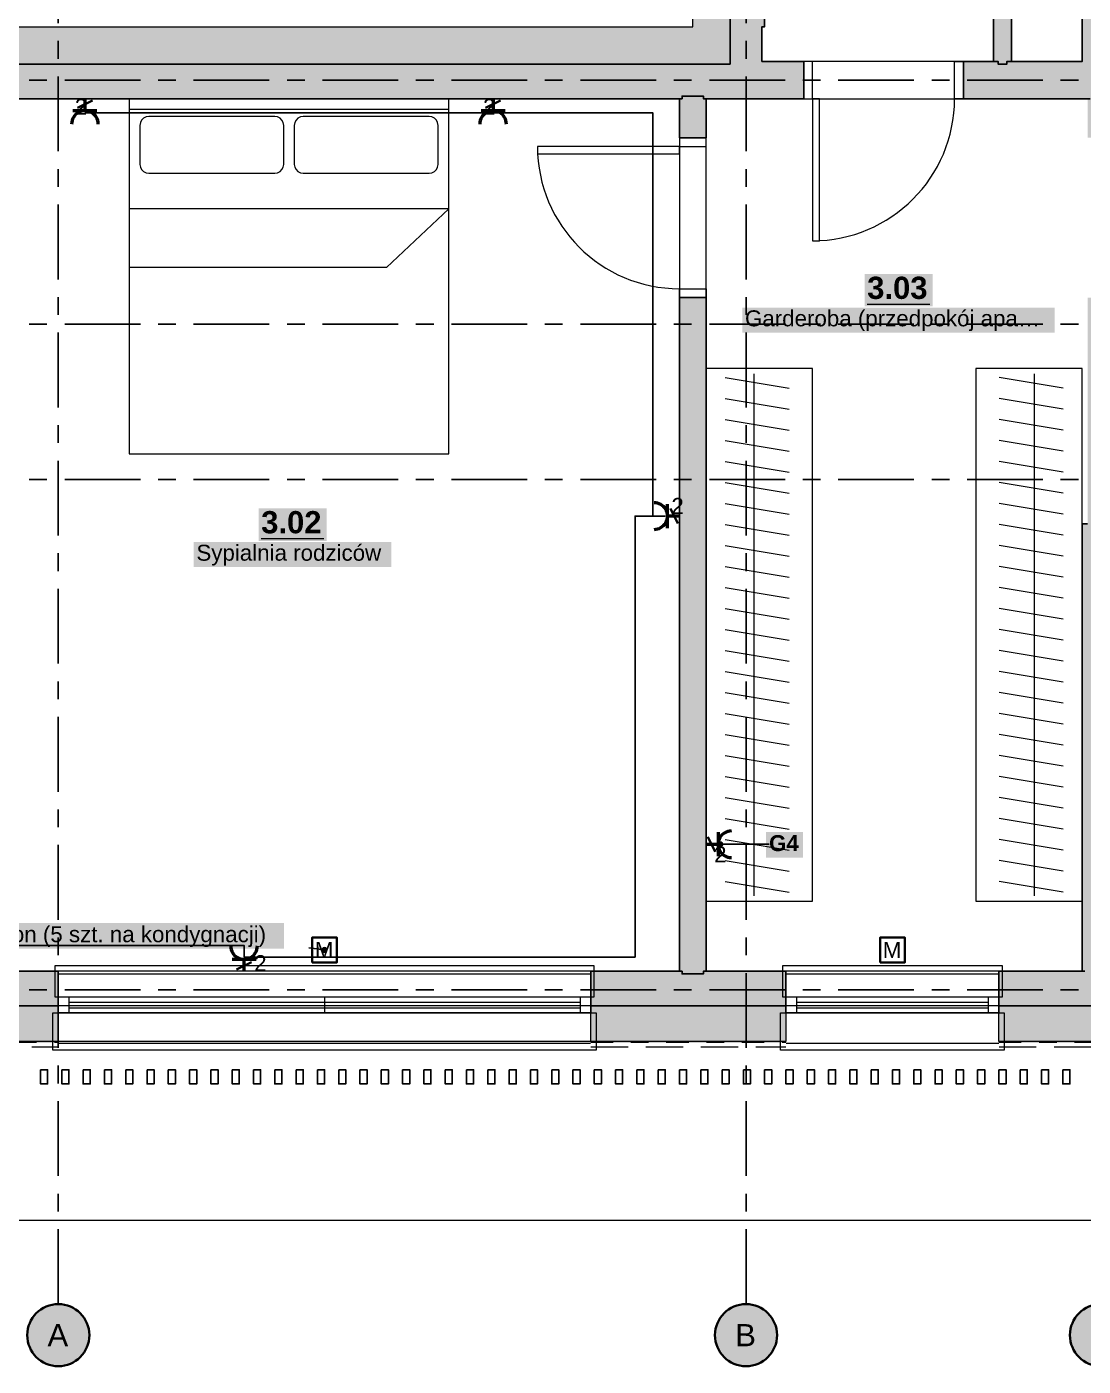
# Model space of a CAD drawing. Header units: metres. Extents: x -3.2 to 13.5, y -2.1 to 9.6.
# Drawn here: x -0.18 to 5.78, y -2.12 to 5.43 of the extents above; entities that cross this region are included whole.
import ezdxf

# ---------------------------------------------------------------- set-up
doc = ezdxf.new("R2010")
doc.units = ezdxf.units.M
for name, pattern in [('KRESKOWA', [5.25, 4.2, -1.05]), ('PUNKTOWA', [10.5, 8.4, -1.05, 0, -1.05]), ('PUNKTOWA_KROTKA', [6.3, 4.2, -1.05, 0, -1.05])]:
    doc.linetypes.add(name, pattern=pattern)
doc.layers.add('A-MASKA', color=7, linetype='Continuous', lineweight=18)
doc.layers.add('E-OPISY', color=2, linetype='Continuous', lineweight=25)
for name, color, linetype, lineweight, true_color in [('E-GNIAZDA', 1, 'Continuous', 35, 0xc00000), ('E-TRASY', 8, 'Continuous', 25, 0x606060), ('I-OSIE', 8, 'PUNKTOWA', 18, 0x7a7a7a), ('I-PODKLAD', 8, 'Continuous', 18, 0x9a9a9a), ('I-PODKLAD-SCIANY', 8, 'Continuous', 25, 0x6e6e6e), ('I-PODKLAD-WYPELN', 254, 'Continuous', 18, 0xe6e6e6), ('I-POMIESZCZENIA', 8, 'Continuous', 25, 0x4a4a4a)]:
    doc.layers.add(name, color=color, linetype=linetype, lineweight=lineweight, true_color=true_color)
doc.styles.add('PL_ARIAL', font='arial.ttf')
doc.styles.add('PL_ARIAL_B', font='arialbd.ttf')

msp = doc.modelspace()

# ---------------------------------------------------------------- hatches: boundary and pattern name
at = {"layer": 'A-MASKA', "true_color": 0xffffff}
for points in [[(4.5428, 3.8499), (4.9264, 3.8499), (4.9264, 4.0324), (4.5428, 4.0324)], [(3.8543, 3.7031), (5.6149, 3.7031), (5.6149, 3.8429), (3.8543, 3.8429)], [(1.1282, 2.5295), (1.5118, 2.5295), (1.5118, 2.712), (1.1282, 2.712)], [(0.7633, 2.3827), (1.8767, 2.3827), (1.8767, 2.5225), (0.7633, 2.5225)], [(3.9875, 0.7444), (4.197, 0.7444), (4.197, 0.8892), (3.9875, 0.8892)], [(-0.8872, 0.2313), (1.2711, 0.2313), (1.2711, 0.3761), (-0.8872, 0.3761)]]:
    msp.add_hatch(color=7, dxfattribs=at).paths.add_polyline_path(points)
at = {"layer": 'E-OPISY', "true_color": 0x000000}
for points in [[(3.7475, 0.82), (3.7469, 0.8245), (3.7452, 0.8287), (3.7424, 0.8324), (3.7388, 0.8352), (3.7345, 0.8369), (3.73, 0.8375), (3.7255, 0.8369), (3.7212, 0.8352), (3.7176, 0.8324), (3.7148, 0.8287), (3.7131, 0.8245), (3.7125, 0.82), (3.7131, 0.8155), (3.7148, 0.8112), (3.7176, 0.8076), (3.7212, 0.8048), (3.7255, 0.8031), (3.73, 0.8025), (3.7345, 0.8031), (3.7388, 0.8048), (3.7424, 0.8076), (3.7452, 0.8112), (3.7469, 0.8155)], [(1.5175, 0.225), (1.5169, 0.2295), (1.5152, 0.2337), (1.5124, 0.2374), (1.5088, 0.2402), (1.5045, 0.2419), (1.5, 0.2425), (1.4955, 0.2419), (1.4912, 0.2402), (1.4876, 0.2374), (1.4848, 0.2337), (1.4831, 0.2295), (1.4825, 0.225), (1.4831, 0.2205), (1.4848, 0.2162), (1.4876, 0.2126), (1.4912, 0.2098), (1.4955, 0.2081), (1.5, 0.2075), (1.5045, 0.2081), (1.5088, 0.2098), (1.5124, 0.2126), (1.5152, 0.2162), (1.5169, 0.2205)]]:
    msp.add_hatch(color=7, dxfattribs=at).paths.add_polyline_path(points)
at = {"layer": 'I-OSIE', "true_color": 0xffffff}
for points in [[(0.175, -1.945), (0.1735, -1.9222), (0.169, -1.8997), (0.1617, -1.878), (0.1516, -1.8575), (0.1388, -1.8385), (0.1237, -1.8213), (0.1065, -1.8062), (0.0875, -1.7934), (0.067, -1.7833), (0.0453, -1.776), (0.0228, -1.7715), (0, -1.77), (-0.0228, -1.7715), (-0.0453, -1.776), (-0.067, -1.7833), (-0.0875, -1.7934), (-0.1065, -1.8062), (-0.1237, -1.8213), (-0.1388, -1.8385), (-0.1516, -1.8575), (-0.1617, -1.878), (-0.169, -1.8997), (-0.1735, -1.9222), (-0.175, -1.945), (-0.1735, -1.9678), (-0.169, -1.9903), (-0.1617, -2.012), (-0.1516, -2.0325), (-0.1388, -2.0515), (-0.1237, -2.0687), (-0.1065, -2.0838), (-0.0875, -2.0966), (-0.067, -2.1067), (-0.0453, -2.114), (-0.0228, -2.1185), (0, -2.12), (0.0228, -2.1185), (0.0453, -2.114), (0.067, -2.1067), (0.0875, -2.0966), (0.1065, -2.0838), (0.1237, -2.0687), (0.1388, -2.0515), (0.1516, -2.0325), (0.1617, -2.012), (0.169, -1.9903), (0.1735, -1.9678)], [(4.05, -1.945), (4.0485, -1.9222), (4.044, -1.8997), (4.0367, -1.878), (4.0266, -1.8575), (4.0138, -1.8385), (3.9987, -1.8213), (3.9815, -1.8062), (3.9625, -1.7934), (3.942, -1.7833), (3.9203, -1.776), (3.8978, -1.7715), (3.875, -1.77), (3.8522, -1.7715), (3.8297, -1.776), (3.808, -1.7833), (3.7875, -1.7934), (3.7685, -1.8062), (3.7513, -1.8213), (3.7362, -1.8385), (3.7234, -1.8575), (3.7133, -1.878), (3.706, -1.8997), (3.7015, -1.9222), (3.7, -1.945), (3.7015, -1.9678), (3.706, -1.9903), (3.7133, -2.012), (3.7234, -2.0325), (3.7362, -2.0515), (3.7513, -2.0687), (3.7685, -2.0838), (3.7875, -2.0966), (3.808, -2.1067), (3.8297, -2.114), (3.8522, -2.1185), (3.875, -2.12), (3.8978, -2.1185), (3.9203, -2.114), (3.942, -2.1067), (3.9625, -2.0966), (3.9815, -2.0838), (3.9987, -2.0687), (4.0138, -2.0515), (4.0266, -2.0325), (4.0367, -2.012), (4.044, -1.9903), (4.0485, -1.9678)], [(6.05, -1.945), (6.0485, -1.9222), (6.044, -1.8997), (6.0367, -1.878), (6.0266, -1.8575), (6.0138, -1.8385), (5.9987, -1.8213), (5.9815, -1.8062), (5.9625, -1.7934), (5.942, -1.7833), (5.9203, -1.776), (5.8978, -1.7715), (5.875, -1.77), (5.8522, -1.7715), (5.8297, -1.776), (5.808, -1.7833), (5.7875, -1.7934), (5.7685, -1.8062), (5.7513, -1.8213), (5.7362, -1.8385), (5.7234, -1.8575), (5.7133, -1.878), (5.706, -1.8997), (5.7015, -1.9222), (5.7, -1.945), (5.7015, -1.9678), (5.706, -1.9903), (5.7133, -2.012), (5.7234, -2.0325), (5.7362, -2.0515), (5.7513, -2.0687), (5.7685, -2.0838), (5.7875, -2.0966), (5.808, -2.1067), (5.8297, -2.114), (5.8522, -2.1185), (5.875, -2.12), (5.8978, -2.1185), (5.9203, -2.114), (5.942, -2.1067), (5.9625, -2.0966), (5.9815, -2.0838), (5.9987, -2.0687), (6.0138, -2.0515), (6.0266, -2.0325), (6.0367, -2.012), (6.044, -1.9903), (6.0485, -1.9678)]]:
    msp.add_hatch(color=7, dxfattribs=at).paths.add_polyline_path(points)
at = {"layer": 'I-PODKLAD-WYPELN', "true_color": 0xe4e4e4}
h = msp.add_hatch(color=7, dxfattribs=at)
h.paths.add_polyline_path([(-0.86, 4.985), (-0.86, 4.985), (-0.86, 3.7), (-0.86, 3.7), (-0.86, 3.7), (-0.885, 3.7), (-0.885, 3.7), (-0.885, 3.7), (-0.885, 3.7), (-1.1, 3.7), (-1.1, 3.7), (-1.1, 3.7), (-1.1, 3.7), (-1.1, 3.7), (-1.1, 3.7), (-1.1, 3.7), (-1.1, 3.7), (-1.296, 3.7), (-1.296, 3.7), (-1.296, 3.7), (-1.296, 3.7), (-1.3, 3.7), (-1.3, 5.425), (-1.3, 5.425), (-1.3, 5.425), (-1.3, 5.425), (3.575, 5.425), (3.575, 9.05), (4.3, 9.05), (4.3, 8.84), (4.3, 8.645), (3.98, 8.645), (3.98, 5.425), (3.965, 5.425), (3.965, 5.425), (3.965, 5.425), (3.965, 5.425), (3.965, 5.425), (3.965, 5.425), (3.965, 5.425), (3.965, 5.425), (3.965, 5.425), (3.965, 5.425), (3.965, 5.425), (3.965, 5.23), (3.965, 5.23), (3.965, 5.23), (3.965, 5.23), (3.965, 5.23), (4.2, 5.23), (4.2, 5.23), (4.2, 5.23), (4.2, 5.23), (4.2, 5.23), (4.2, 5.035), (4.2, 5.035), (4.2, 5.035), (4.2, 5.02), (4.2, 5.02), (4.2, 5.02), (3.875, 5.02), (3.875, 5.02), (3.875, 5.02), (3.875, 5.02), (3.875, 5.02), (3.65, 5.02), (3.65, 5.02), (3.65, 5.02), (3.65, 4.8), (3.65, 4.8), (3.65, 4.8), (3.635, 4.8), (3.635, 4.8), (3.635, 4.8), (3.635, 4.8), (3.5, 4.8), (3.5, 4.8), (3.5, 4.8), (3.5, 4.8), (3.5, 4.8), (3.5, 5.02), (3.5, 5.02), (3.5, 5.02), (3.5, 5.02), (3.5, 5.02), (-0.895, 5.02), (-0.895, 5.02), (-0.895, 5.02), (-0.8975, 5.0225), (-0.885, 5.01), (-0.885, 5.01), (-0.885, 5.01), (-0.86, 4.985)])
h.paths.add_polyline_path([(3.875, 5.215), (3.875, 5.215), (3.875, 5.215), (3.875, 5.215), (3.875, 5.215), (3.875, 5.215), (3.875, 5.215), (3.875, 5.215)], flags=0)
h.paths.add_polyline_path([(3.875, 5.035), (3.875, 5.035), (3.875, 5.035)], flags=0)
h.paths.add_polyline_path([(-1.1, 5.225), (-1.1, 5.225), (-1.1, 5.225), (-1.1, 5.215), (-1.1, 5.215), (-1.1, 5.215), (-1.1, 5.215), (-1.1, 5.215), (-1.09, 5.215), (-1.09, 5.215), (-1.09, 5.215)], flags=0)
h.paths.add_polyline_path([(-0.9, 5.215), (-0.9, 5.215), (-0.9, 5.215), (-0.9, 5.215), (-0.9, 5.215), (-0.9, 5.215), (-0.9, 5.215), (-0.9, 5.215)], flags=0)
h.paths.add_polyline_path([(-1.296, 5.421), (-1.296, 5.421), (-1.296, 5.421), (-1.296, 5.421), (-1.29, 5.415)], flags=0)
h.paths.add_polyline_path([(-1.2129, 5.3379), (-1.116, 5.241), (-1.1004, 5.2254), (-1.29, 5.415)], flags=0)
h.paths.add_polyline_path([(3.785, 5.425), (3.785, 5.425), (3.785, 5.425), (3.785, 5.425)], flags=0)
h.paths.add_polyline_path([(3.785, 5.215), (3.785, 5.215), (3.785, 5.215), (3.785, 5.215)], flags=0)
h = msp.add_hatch(color=7, dxfattribs=at)
h.paths.add_polyline_path([(5.1, 5.02), (5.1, 5.035), (5.1, 5.035), (5.1, 5.035), (5.1, 5.035), (5.1, 5.23), (5.1, 5.23), (5.1, 5.23), (5.1, 5.23), (5.1, 5.23), (5.27, 5.23), (5.27, 6.45), (5.77, 6.45), (5.77, 8.645), (5.77, 8.645), (5.77, 8.645), (5.77, 8.645), (5.77, 8.645), (5.2, 8.645), (5.2, 8.84), (5.2, 9.05), (6.4, 9.05), (6.4, 8.84), (6.4, 8.645), (5.98, 8.645), (5.98, 8.645), (5.98, 8.645), (5.98, 5.23), (5.98, 5.23), (5.98, 5.23), (7.085, 5.23), (7.085, 5.23), (7.085, 5.23), (7.085, 5.23), (7.085, 5.23), (7.1, 5.215), (7.1, 5.215), (7.1, 5.215), (7.1, 5.215), (7.1, 5.215), (7.1, 5.215), (7.1, 5.215), (7.1, 5.215), (7.1, 5.215), (7.1, 5.215), (7.1, 5.215), (7.1, 5.215), (7.115, 5.215), (7.115, 7.47), (7.265, 7.47), (7.265, 5.215), (7.265, 5.215), (7.265, 5.215), (7.265, 5.215), (7.265, 5.215), (7.265, 5.215), (7.265, 5.035), (7.265, 5.035), (7.265, 5.035), (7.265, 5.035), (7.265, 5.035), (7.265, 5.035), (7.265, 5.035), (7.265, 5.035), (7.265, 5.035), (7.265, 5.035), (7.265, 5.035), (7.265, 5.035), (7.265, 5.035), (7.265, 5.035), (7.265, 5.035), (7.265, 5.035), (7.265, 5.035), (7.28, 5.035), (7.28, 5.035), (7.28, 5.035), (7.295, 5.02), (7.295, 5.02), (7.295, 5.02), (5.95, 5.02), (5.95, 5.02), (5.95, 5.02), (5.95, 4.8), (5.95, 4.8), (5.95, 4.8), (5.935, 4.8), (5.935, 4.8), (5.935, 4.8), (5.935, 4.8), (5.8, 4.8), (5.8, 4.8), (5.8, 4.8), (5.8, 4.8), (5.8, 4.8), (5.8, 5.02), (5.8, 5.02), (5.8, 5.02), (5.8, 5.02), (5.8, 5.02), (5.1, 5.02), (5.1, 5.02)])
h.paths.add_polyline_path([(5.77, 5.23), (5.77, 5.23), (5.77, 6.35), (5.37, 6.35), (5.37, 5.23), (5.77, 5.23), (5.77, 5.23), (5.77, 5.23)], flags=0)
msp.add_hatch(color=7, dxfattribs=at).paths.add_polyline_path([(3, -0.09), (3, 0.105), (3, 0.105), (3, 0.105), (3.5, 0.105), (3.5, 0.105), (3.5, 0.105), (3.5, 0.105), (3.5, 0.105), (3.5, 3.9), (3.5, 3.9), (3.5, 3.9), (3.5, 3.9), (3.5, 3.9), (3.635, 3.9), (3.635, 3.9), (3.635, 3.9), (3.65, 3.9), (3.65, 3.9), (3.65, 3.9), (3.65, 0.105), (3.65, 0.105), (3.65, 0.105), (4.1, 0.105), (4.1, 0.105), (4.1, 0.105), (4.1, -0.09), (4.1, -0.09), (4.1, -0.09), (4.1, -0.09), (4.1, -0.29), (4.1, -0.3), (3, -0.3), (3, -0.29), (3, -0.09), (3, -0.09), (3, -0.09)])
h = msp.add_hatch(color=7, dxfattribs=at)
h.paths.add_polyline_path([(5.3, 0.105), (5.77, 0.105), (5.77, 0.105), (5.77, 0.105), (5.77, 0.105), (5.77, 0.105), (5.77, 2.625), (5.77, 2.625), (5.77, 2.625), (5.77, 2.625), (5.77, 2.625), (5.8, 2.625), (5.8, 2.625), (5.8, 2.625), (5.8, 2.625), (5.8, 2.625), (5.8, 3.9), (5.8, 3.9), (5.8, 3.9), (5.8, 3.9), (5.8, 3.9), (5.935, 3.9), (5.935, 3.9), (5.935, 3.9), (5.95, 3.9), (5.95, 3.9), (5.95, 3.9), (5.95, 2.625), (5.95, 2.625), (5.95, 2.625), (5.965, 2.625), (5.965, 2.625), (5.965, 2.625), (5.965, 2.625), (5.965, 2.625), (5.965, 2.685), (5.98, 2.685), (5.98, 2.685), (5.98, 2.685), (5.98, 2.685), (5.98, 2.685), (5.98, 2.685), (5.98, 2.685), (5.98, 2.685), (5.98, 2.7), (6.2, 2.7), (6.2, 2.565), (6.2, 2.55), (5.98, 2.55), (5.98, 0.105), (5.98, 0.105), (5.98, 0.105), (8.395, 0.105), (8.395, 2.55), (7.1, 2.55), (7.1, 2.565), (7.1, 2.7), (8.395, 2.7), (8.395, 2.685), (8.395, 2.685), (8.395, 2.685), (8.395, 2.685), (8.395, 2.685), (8.395, 2.685), (8.395, 2.685), (8.395, 2.685), (8.41, 2.685), (8.41, 2.625), (8.425, 2.625), (8.425, 3.9), (8.56, 3.9), (8.575, 3.9), (8.575, 2.625), (8.59, 2.625), (8.605, 2.625), (8.605, 0.105), (9, 0.105), (9, 0.105), (9, 0.105), (9, -0.09), (9, -0.09), (9, -0.09), (9, -0.09), (9, -0.29), (9, -0.3), (5.3, -0.3), (5.3, -0.29), (5.3, -0.09), (5.3, -0.09), (5.3, -0.09), (5.3, -0.09), (5.3, 0.105), (5.3, 0.105)])
h.paths.add_polyline_path([(5.935, 2.625), (5.935, 2.625), (5.935, 2.625)], flags=0)
h = msp.add_hatch(color=7, dxfattribs=at)
h.paths.add_polyline_path([(0, 0.105), (0, 0.105), (0, -0.09), (0, -0.09), (0, -0.09), (0, -0.09), (0, -0.29), (0, -0.3), (-1.3, -0.3), (-1.3, 1.3), (-1.296, 1.3), (-1.296, 1.3), (-1.296, 1.3), (-1.296, 1.3), (-1.1, 1.3), (-1.1, 1.3), (-1.1, 1.3), (-1.1, 1.3), (-1.1, 1.3), (-1.1, 1.3), (-1.1, 1.3), (-1.1, 1.3), (-0.885, 1.3), (-0.885, 1.3), (-0.885, 1.3), (-0.86, 1.3), (-0.86, 1.3), (-0.86, 1.3), (-0.86, 0.14), (-0.86, 0.14), (-0.86, 0.14), (-0.885, 0.115), (-0.885, 0.115), (-0.885, 0.115), (-0.885, 0.115), (-0.9, 0.1), (-0.9, 0.1), (-0.895, 0.105), (-0.895, 0.105), (-0.895, 0.105), (0, 0.105)])
h.paths.add_polyline_path([(-0.9, -0.09), (-0.9, -0.09), (-0.9, -0.09), (-0.9, -0.09), (-0.9, -0.09), (-0.9, -0.09), (-0.9, -0.09), (-0.9, -0.09), (-0.9, -0.09)], flags=0)
h.paths.add_polyline_path([(-1.296, -0.296), (-1.296, -0.296), (-1.296, -0.296), (-1.296, -0.296)], flags=0)
h.paths.add_polyline_path([(-1.116, -0.116), (-1.1596, -0.1596), (-1.1135, -0.1135)], flags=0)
h.paths.add_polyline_path([(-1.1, -0.09), (-1.1, -0.09), (-1.1, -0.1), (-1.1, -0.1), (-1.1, -0.1), (-1.09, -0.09), (-1.1, -0.09), (-1.1, -0.09), (-1.1, -0.09)], flags=0)

# ---------------------------------------------------------------- linework, layer by layer
at = {"layer": 'E-GNIAZDA', "lineweight": 35, "ltscale": 0.05}
for points in [[(0.192, 5.0106), (0.108, 4.9686)], [(2.492, 5.0106), (2.408, 4.9686)], [(3.4906, 2.6271), (3.4486, 2.7111)], [(3.6594, 0.862), (3.7014, 0.778)], [(1.0048, 0.1144), (1.0888, 0.1564)]]:
    msp.add_lwpolyline(points, dxfattribs=at)
at = {"layer": 'E-GNIAZDA', "lineweight": 50, "ltscale": 0.05}
for points in [[(0.15, 5.02), (0.15, 4.9525)], [(2.45, 5.02), (2.45, 4.9525)], [(0.225, 4.8775), (0.2244, 4.8873), (0.2224, 4.8969), (0.2193, 4.9062), (0.215, 4.915), (0.2095, 4.9232), (0.203, 4.9305), (0.1957, 4.937), (0.1875, 4.9425), (0.1787, 4.9468), (0.1694, 4.9499), (0.1598, 4.9519), (0.15, 4.9525), (0.1402, 4.9519), (0.1306, 4.9499), (0.1213, 4.9468), (0.1125, 4.9425), (0.1043, 4.937), (0.097, 4.9305), (0.0905, 4.9232), (0.085, 4.915), (0.0807, 4.9062), (0.0776, 4.8969), (0.0756, 4.8873), (0.075, 4.8775)], [(0.2175, 4.9525), (0.0825, 4.9525)], [(2.525, 4.8775), (2.5244, 4.8873), (2.5224, 4.8969), (2.5193, 4.9062), (2.515, 4.915), (2.5095, 4.9232), (2.503, 4.9305), (2.4957, 4.937), (2.4875, 4.9425), (2.4787, 4.9468), (2.4694, 4.9499), (2.4598, 4.9519), (2.45, 4.9525), (2.4402, 4.9519), (2.4306, 4.9499), (2.4213, 4.9468), (2.4125, 4.9425), (2.4043, 4.937), (2.397, 4.9305), (2.3905, 4.9232), (2.385, 4.915), (2.3807, 4.9062), (2.3776, 4.8969), (2.3756, 4.8873), (2.375, 4.8775)], [(2.5175, 4.9525), (2.3825, 4.9525)], [(3.3575, 2.5941), (3.3673, 2.5947), (3.3769, 2.5967), (3.3862, 2.5998), (3.395, 2.6042), (3.4032, 2.6096), (3.4105, 2.6161), (3.417, 2.6234), (3.4225, 2.6316), (3.4268, 2.6404), (3.4299, 2.6497), (3.4319, 2.6593), (3.4325, 2.6691), (3.4319, 2.6789), (3.4299, 2.6885), (3.4268, 2.6978), (3.4225, 2.7066), (3.417, 2.7148), (3.4105, 2.7221), (3.4032, 2.7286), (3.395, 2.7341), (3.3862, 2.7384), (3.3769, 2.7416), (3.3673, 2.7435), (3.3575, 2.7441)], [(3.4325, 2.6016), (3.4325, 2.7366)], [(3.5, 2.6691), (3.4325, 2.6691)], [(3.7925, 0.895), (3.7827, 0.8944), (3.7731, 0.8924), (3.7638, 0.8893), (3.755, 0.885), (3.7468, 0.8795), (3.7395, 0.873), (3.733, 0.8657), (3.7275, 0.8575), (3.7232, 0.8487), (3.7201, 0.8394), (3.7181, 0.8298), (3.7175, 0.82), (3.7181, 0.8102), (3.7201, 0.8006), (3.7232, 0.7913), (3.7275, 0.7825), (3.733, 0.7743), (3.7395, 0.767), (3.7468, 0.7605), (3.755, 0.755), (3.7638, 0.7507), (3.7731, 0.7476), (3.7827, 0.7456), (3.7925, 0.745)], [(3.7175, 0.8875), (3.7175, 0.7525)], [(3.65, 0.82), (3.7175, 0.82)], [(0.9718, 0.2475), (0.9725, 0.2377), (0.9744, 0.2281), (0.9776, 0.2188), (0.9819, 0.21), (0.9873, 0.2018), (0.9938, 0.1945), (1.0012, 0.188), (1.0093, 0.1825), (1.0181, 0.1782), (1.0274, 0.1751), (1.0371, 0.1731), (1.0468, 0.1725), (1.0566, 0.1731), (1.0663, 0.1751), (1.0755, 0.1782), (1.0843, 0.1825), (1.0925, 0.188), (1.0999, 0.1945), (1.1063, 0.2018), (1.1118, 0.21), (1.1161, 0.2188), (1.1193, 0.2281), (1.1212, 0.2377), (1.1218, 0.2475)], [(0.9793, 0.1725), (1.1143, 0.1725)], [(1.0468, 0.105), (1.0468, 0.1725)]]:
    msp.add_lwpolyline(points, dxfattribs=at)
at = {"layer": 'E-GNIAZDA', "lineweight": 35, "ltscale": 0.05}
for points in [[(1.43, 0.155), (1.57, 0.155), (1.57, 0.295), (1.43, 0.295)], [(4.63, 0.155), (4.77, 0.155), (4.77, 0.295), (4.63, 0.295)]]:
    msp.add_lwpolyline(points, close=True, dxfattribs=at)
at = {"layer": 'E-OPISY', "lineweight": 25, "ltscale": 0.05}
for points in [[(3.73, 0.82), (4.005, 0.82)], [(1.5, 0.225), (1.4125, 0.2371)]]:
    msp.add_lwpolyline(points, dxfattribs=at)
at = {"layer": 'E-TRASY', "linetype": 'Continuous', "lineweight": 25, "ltscale": 0.05, "flags": 128}
for points in [[(2.45, 4.94), (0.15, 4.94)], [(3.42, 2.6691), (3.35, 2.6691), (3.35, 4.94), (2.45, 4.94)], [(1.0468, 0.185), (3.25, 0.185), (3.25, 2.6691), (3.42, 2.6691)], [(-0.78, 2.0486), (-0.78, 0.25), (1.0468, 0.25), (1.0468, 0.185)]]:
    msp.add_lwpolyline(points, dxfattribs=at)
at = {"layer": 'I-OSIE', "linetype": 'PUNKTOWA', "lineweight": 25, "ltscale": 0.050183, "flags": 128}
for points in [[(0, -1.77), (0, 9.19)], [(3.875, -1.77), (3.875, 9.19)]]:
    msp.add_lwpolyline(points, dxfattribs=at)
at = {"layer": 'I-OSIE', "linetype": 'PUNKTOWA', "lineweight": 25, "ltscale": 0.050773, "flags": 128}
for points in [[(-2.87, 5.125), (13.55, 5.125)], [(-2.87, 3.75), (13.55, 3.75)], [(-2.87, 2.875), (13.55, 2.875)], [(-2.87, 0), (13.55, 0)]]:
    msp.add_lwpolyline(points, dxfattribs=at)
at = {"layer": 'I-OSIE', "linetype": 'Continuous', "lineweight": 35, "ltscale": 0.05}
for centre in [(0, -1.945), (3.875, -1.945), (5.875, -1.945)]:
    msp.add_circle(centre, 0.175, dxfattribs=at)
at = {"layer": 'I-PODKLAD', "lineweight": 13, "ltscale": 0.05}
for points in [[(12.3255, 5.425), (12.6, 5.425), (12.6, -1.3), (-2.4, -1.3), (-2.4, 5.425), (-1.3005, 5.425)], [(5.0995, 5.23), (4.2005, 5.23)], [(4.2005, 5.02), (5.0995, 5.02)], [(3.5, 4.7995), (3.5, 3.9005)], [(3.65, 3.9005), (3.65, 4.7995)], [(2.9995, 0.105), (0.0005, 0.105)], [(0.0005, 0.09), (2.9995, 0.09)], [(5.2995, 0.105), (4.1005, 0.105)], [(4.1005, 0.09), (5.2995, 0.09)], [(2.9995, -0.09), (0.0005, -0.09)], [(5.2995, -0.09), (4.1005, -0.09)], [(2.9995, -0.29), (0.0005, -0.29)], [(0.0005, -0.3), (2.9995, -0.3)], [(4.1005, -0.3), (5.2995, -0.3)]]:
    msp.add_lwpolyline(points, dxfattribs=at)
at = {"layer": 'I-PODKLAD', "linetype": 'KRESKOWA', "lineweight": 13, "ltscale": 0.05, "flags": 128}
for points in [[(12.32, 3.1005), (12.32, 5.425), (12.6, 5.425), (12.6, -1.3), (-2.4, -1.3), (-2.4, 5.425), (-1.32, 5.425), (-1.32, 3.7005)], [(-1.32, 1.2995), (-1.32, -0.32), (-0.0005, -0.32)], [(3.0005, -0.32), (4.0995, -0.32)], [(5.3005, -0.32), (8.9995, -0.32)]]:
    msp.add_lwpolyline(points, dxfattribs=at)
at = {"layer": 'I-PODKLAD', "lineweight": 18, "ltscale": 0.05}
for points in [[(4.2, 5.02), (4.25, 5.02), (4.25, 5.23), (4.2, 5.23)], [(5.1, 5.02), (5.05, 5.02), (5.05, 5.23), (5.1, 5.23)], [(4.25, 5.02), (4.25, 4.22), (4.29, 4.22), (4.29, 5.02)], [(3.5, 4.8), (3.5, 4.75), (3.65, 4.75), (3.65, 4.8)], [(3.5, 4.75), (2.7, 4.75), (2.7, 4.71), (3.5, 4.71)], [(3.5, 3.9), (3.5, 3.95), (3.65, 3.95), (3.65, 3.9)], [(-0.02, -0.04), (3.02, -0.04), (3.02, 0.135), (-0.02, 0.135)], [(4.08, -0.04), (5.32, -0.04), (5.32, 0.135), (4.08, 0.135)], [(0, -0.04), (3, -0.04), (3, -0.13), (0, -0.13)], [(4.1, -0.04), (5.3, -0.04), (5.3, -0.13), (4.1, -0.13)], [(-0.03, -0.13), (3.03, -0.13), (3.03, -0.34), (-0.03, -0.34)], [(4.07, -0.13), (5.33, -0.13), (5.33, -0.34), (4.07, -0.34)]]:
    msp.add_lwpolyline(points, close=True, dxfattribs=at)
at = {"layer": 'I-PODKLAD', "lineweight": 13, "ltscale": 0.05, "true_color": 0xb8b8b8}
for points in [[(2.2, 5.02), (0.4, 5.02), (0.4, 3.02), (2.2, 3.02)], [(0.51, 4.92), (0.4945, 4.9176), (0.4806, 4.9105), (0.4695, 4.8994), (0.4624, 4.8855), (0.46, 4.87), (0.46, 4.65), (0.4624, 4.6345), (0.4695, 4.6206), (0.4806, 4.6095), (0.4945, 4.6024), (0.51, 4.6), (1.22, 4.6), (1.2355, 4.6024), (1.2494, 4.6095), (1.2605, 4.6206), (1.2676, 4.6345), (1.27, 4.65), (1.27, 4.87), (1.2676, 4.8855), (1.2605, 4.8994), (1.2494, 4.9105), (1.2355, 4.9176), (1.22, 4.92)], [(1.38, 4.92), (1.3645, 4.9176), (1.3506, 4.9105), (1.3395, 4.8994), (1.3324, 4.8855), (1.33, 4.87), (1.33, 4.65), (1.3324, 4.6345), (1.3395, 4.6206), (1.3506, 4.6095), (1.3645, 4.6024), (1.38, 4.6), (2.09, 4.6), (2.1055, 4.6024), (2.1194, 4.6095), (2.1305, 4.6206), (2.1376, 4.6345), (2.14, 4.65), (2.14, 4.87), (2.1376, 4.8855), (2.1305, 4.8994), (2.1194, 4.9105), (2.1055, 4.9176), (2.09, 4.92)], [(3.65, 3.5), (3.65, 0.5), (4.25, 0.5), (4.25, 3.5)], [(5.77, 0.5), (5.77, 3.5), (5.17, 3.5), (5.17, 0.5)]]:
    msp.add_lwpolyline(points, close=True, dxfattribs=at)
for points in [[(2.2, 4.96), (0.4, 4.96)], [(2.2, 4.4), (0.4, 4.4)], [(2.2, 4.4), (1.85, 4.07), (0.4, 4.07)], [(3.758, 3.45), (4.118, 3.39)], [(3.92, 3.47), (3.92, 0.53)], [(5.662, 3.39), (5.302, 3.45)], [(5.5, 0.53), (5.5, 3.47)], [(3.758, 3.3317), (4.118, 3.2717)], [(5.662, 3.2717), (5.302, 3.3317)], [(3.758, 3.2133), (4.118, 3.1533)], [(5.662, 3.1533), (5.302, 3.2133)], [(3.758, 3.095), (4.118, 3.035)], [(5.662, 3.035), (5.302, 3.095)], [(3.758, 2.9767), (4.118, 2.9167)], [(5.662, 2.9167), (5.302, 2.9767)], [(3.758, 2.8583), (4.118, 2.7983)], [(5.662, 2.7983), (5.302, 2.8583)], [(3.758, 2.74), (4.118, 2.68)], [(5.662, 2.68), (5.302, 2.74)], [(3.758, 2.6217), (4.118, 2.5617)], [(5.662, 2.5617), (5.302, 2.6217)], [(3.758, 2.5033), (4.118, 2.4433)], [(5.662, 2.4433), (5.302, 2.5033)], [(3.758, 2.385), (4.118, 2.325)], [(5.662, 2.325), (5.302, 2.385)], [(3.758, 2.2667), (4.118, 2.2067)], [(5.662, 2.2067), (5.302, 2.2667)], [(3.758, 2.1483), (4.118, 2.0883)], [(5.662, 2.0883), (5.302, 2.1483)], [(3.758, 2.03), (4.118, 1.97)], [(5.662, 1.97), (5.302, 2.03)], [(3.758, 1.9117), (4.118, 1.8517)], [(5.662, 1.8517), (5.302, 1.9117)], [(3.758, 1.7933), (4.118, 1.7333)], [(5.662, 1.7333), (5.302, 1.7933)], [(3.758, 1.675), (4.118, 1.615)], [(5.662, 1.615), (5.302, 1.675)], [(3.758, 1.5567), (4.118, 1.4967)], [(5.662, 1.4967), (5.302, 1.5567)], [(3.758, 1.4383), (4.118, 1.3783)], [(5.662, 1.3783), (5.302, 1.4383)], [(3.758, 1.32), (4.118, 1.26)], [(5.662, 1.26), (5.302, 1.32)], [(3.758, 1.2017), (4.118, 1.1417)], [(5.662, 1.1417), (5.302, 1.2017)], [(3.758, 1.0833), (4.118, 1.0233)], [(5.662, 1.0233), (5.302, 1.0833)], [(3.758, 0.965), (4.118, 0.905)], [(5.662, 0.905), (5.302, 0.965)], [(3.758, 0.8467), (4.118, 0.7867)], [(5.662, 0.7867), (5.302, 0.8467)], [(3.758, 0.7283), (4.118, 0.6683)], [(5.662, 0.6683), (5.302, 0.7283)], [(3.758, 0.61), (4.118, 0.55)], [(5.662, 0.55), (5.302, 0.61)]]:
    msp.add_lwpolyline(points, dxfattribs=at)
at = {"layer": 'I-PODKLAD', "lineweight": 18, "ltscale": 0.05}
for points in [[(0.06, -0.04), (0.06, -0.13)], [(0.06, -0.0688), (2.94, -0.0688)], [(1.5, -0.04), (1.5, -0.13)], [(2.94, -0.04), (2.94, -0.13)], [(4.16, -0.04), (4.16, -0.13)], [(4.16, -0.0688), (5.24, -0.0688)], [(5.24, -0.04), (5.24, -0.13)], [(0.06, -0.1012), (2.94, -0.1012)], [(4.16, -0.1012), (5.24, -0.1012)]]:
    msp.add_lwpolyline(points, dxfattribs=at)
at = {"layer": 'I-PODKLAD', "lineweight": 13, "ltscale": 0.05}
for centre, start, end in [((4.25, 5.02), -90, 0), ((3.5, 4.75), -180, -90)]:
    msp.add_arc(centre, 0.8, start, end, dxfattribs=at)
at = {"layer": 'I-PODKLAD-SCIANY', "lineweight": 13, "ltscale": 0.05}
for points in [[(-1.3, 5.425), (3.575, 5.425), (3.575, 5.425), (3.575, 5.425), (3.575, 5.425), (3.575, 5.425), (3.575, 5.425), (3.575, 5.425), (3.575, 5.425), (3.575, 5.425), (3.575, 5.425), (3.575, 5.425), (3.575, 5.425), (3.575, 5.425), (3.575, 5.425), (3.575, 5.425), (3.575, 5.425), (3.575, 5.425), (3.575, 9.05)], [(3.785, 8.84), (3.785, 5.215), (3.785, 5.215), (3.785, 5.215), (-1.09, 5.215)], [(-1.09, -0.09), (0, -0.09), (0, -0.09), (0, -0.09), (0, -0.29), (0, -0.29), (0, -0.29), (-1.29, -0.29)]]:
    msp.add_lwpolyline(points, dxfattribs=at)
at = {"layer": 'I-PODKLAD-SCIANY', "lineweight": 25, "ltscale": 0.05}
for points in [[(-0.9, 5.215), (3.785, 5.215), (3.785, 5.215), (3.785, 5.215), (3.785, 5.215), (3.785, 5.215), (3.785, 5.215), (3.785, 5.215), (3.785, 5.215), (3.785, 5.215), (3.785, 5.215), (3.785, 5.215), (3.785, 5.215), (3.785, 5.215), (3.785, 5.215), (3.785, 5.215), (3.785, 5.215), (3.785, 5.215), (3.785, 8.84)], [(3.98, 8.645), (3.98, 5.425), (3.98, 5.425), (3.98, 5.425), (3.965, 5.425), (3.965, 5.425), (3.965, 5.425), (3.965, 5.425), (3.965, 5.425), (3.965, 5.425), (3.965, 5.425), (3.965, 5.425), (3.965, 5.425), (3.965, 5.425), (3.965, 5.425), (3.965, 5.425), (3.965, 5.425), (3.965, 5.425), (3.965, 5.425), (3.965, 5.425), (3.965, 5.425), (3.965, 5.23), (3.965, 5.23), (3.965, 5.23), (3.965, 5.23), (3.965, 5.23), (3.965, 5.23), (3.965, 5.23), (3.965, 5.23), (3.965, 5.23), (3.965, 5.23), (3.965, 5.23), (3.965, 5.23), (3.965, 5.23), (3.965, 5.23), (3.965, 5.23), (3.965, 5.23), (3.965, 5.23), (4.2, 5.23), (4.2, 5.23), (4.2, 5.23), (4.2, 5.23), (4.2, 5.23), (4.2, 5.02), (4.2, 5.02), (4.2, 5.02), (3.635, 5.02), (3.635, 5.02), (3.635, 5.02), (3.635, 5.02), (3.635, 5.035), (3.635, 5.035), (3.635, 5.035), (3.635, 5.035), (3.635, 5.035), (3.635, 5.035), (3.635, 5.035), (3.635, 5.035), (3.635, 5.035), (3.635, 5.035), (3.635, 5.035), (3.635, 5.035), (3.635, 5.035), (3.635, 5.035), (3.635, 5.035), (3.635, 5.035), (3.635, 5.035), (3.515, 5.035), (3.515, 5.035), (3.515, 5.035), (3.515, 5.035), (3.515, 5.035), (3.515, 5.035), (3.515, 5.035), (3.515, 5.035), (3.515, 5.035), (3.515, 5.035), (3.515, 5.035), (3.515, 5.035), (3.515, 5.035), (3.515, 5.035), (3.515, 5.035), (3.515, 5.035), (3.515, 5.035), (3.515, 5.02), (3.515, 5.02), (3.515, 5.02), (-0.895, 5.02)], [(5.37, 6.35), (5.37, 5.23), (5.37, 5.23), (5.37, 5.23), (5.345, 5.23), (5.345, 5.23), (5.345, 5.23), (5.345, 5.23), (5.345, 5.23), (5.345, 5.23), (5.345, 5.23), (5.345, 5.23), (5.345, 5.23), (5.345, 5.23), (5.345, 5.23), (5.345, 5.23), (5.345, 5.23), (5.345, 5.23), (5.345, 5.23), (5.345, 5.23), (5.345, 5.23), (5.345, 5.215), (5.345, 5.215), (5.345, 5.215), (5.295, 5.215), (5.295, 5.215), (5.295, 5.215), (5.295, 5.23), (5.295, 5.23), (5.295, 5.23), (5.295, 5.23), (5.295, 5.23), (5.295, 5.23), (5.295, 5.23), (5.295, 5.23), (5.295, 5.23), (5.295, 5.23), (5.295, 5.23), (5.295, 5.23), (5.295, 5.23), (5.295, 5.23), (5.295, 5.23), (5.295, 5.23), (5.295, 5.23), (5.27, 5.23), (5.27, 5.23), (5.27, 5.23), (5.27, 6.45)], [(5.815, 5.02), (5.1, 5.02), (5.1, 5.02), (5.1, 5.02), (5.1, 5.035), (5.1, 5.035), (5.1, 5.23), (5.1, 5.23), (5.1, 5.23), (5.1, 5.23), (5.1, 5.23), (5.295, 5.23), (5.295, 5.23), (5.295, 5.23), (5.295, 5.23), (5.295, 5.23), (5.295, 5.215), (5.295, 5.215), (5.295, 5.215), (5.295, 5.215), (5.295, 5.215), (5.295, 5.215), (5.295, 5.215), (5.295, 5.215), (5.295, 5.215), (5.295, 5.215), (5.295, 5.215), (5.295, 5.215), (5.295, 5.215), (5.295, 5.215), (5.295, 5.215), (5.295, 5.215), (5.295, 5.215), (5.345, 5.215), (5.345, 5.215), (5.345, 5.215), (5.345, 5.215), (5.345, 5.215), (5.345, 5.215), (5.345, 5.215), (5.345, 5.215), (5.345, 5.215), (5.345, 5.215), (5.345, 5.215), (5.345, 5.215), (5.345, 5.215), (5.345, 5.215), (5.345, 5.215), (5.345, 5.215), (5.345, 5.215), (5.345, 5.23), (5.345, 5.23), (5.345, 5.23), (5.345, 5.23), (5.345, 5.23), (5.77, 5.23), (5.77, 5.23), (5.77, 5.23), (5.77, 5.23), (5.77, 5.23), (5.77, 5.23), (5.77, 5.23), (5.77, 5.23), (5.77, 5.23), (5.77, 5.23), (5.77, 5.23), (5.77, 5.23), (5.77, 5.23), (5.77, 5.23), (5.77, 5.23), (5.77, 5.23), (5.77, 5.23), (5.77, 6.375)], [(5.785, 0.105), (5.77, 0.105), (5.77, 0.105), (5.77, 0.105), (5.77, 0.105), (5.77, 0.105), (5.77, 2.625), (5.77, 2.625), (5.77, 2.625), (5.77, 2.625), (5.77, 2.625), (5.8, 2.625)], [(9, -0.09), (5.3, -0.09), (5.3, -0.09), (5.3, -0.09), (5.3, 0.105), (5.3, 0.105), (5.3, 0.105), (5.785, 0.105)]]:
    msp.add_lwpolyline(points, dxfattribs=at)
for points in [[(3.5, 5.02), (3.5, 5.02), (3.5, 5.02), (3.5, 5.02), (3.5, 5.02), (3.515, 5.02), (3.515, 5.02), (3.515, 5.02), (3.515, 5.02), (3.515, 5.02), (3.515, 5.02), (3.515, 5.02), (3.515, 5.02), (3.515, 5.02), (3.515, 5.02), (3.515, 5.02), (3.515, 5.02), (3.515, 5.02), (3.515, 5.02), (3.515, 5.02), (3.515, 5.02), (3.515, 5.02), (3.515, 5.035), (3.515, 5.035), (3.515, 5.035), (3.515, 5.035), (3.515, 5.035), (3.635, 5.035), (3.635, 5.035), (3.635, 5.035), (3.635, 5.035), (3.635, 5.035), (3.635, 5.02), (3.635, 5.02), (3.635, 5.02), (3.635, 5.02), (3.635, 5.02), (3.635, 5.02), (3.635, 5.02), (3.635, 5.02), (3.635, 5.02), (3.635, 5.02), (3.635, 5.02), (3.635, 5.02), (3.635, 5.02), (3.635, 5.02), (3.635, 5.02), (3.635, 5.02), (3.635, 5.02), (3.65, 5.02), (3.65, 5.02), (3.65, 5.02), (3.65, 5.02), (3.65, 4.8), (3.65, 4.8), (3.65, 4.8), (3.5, 4.8), (3.5, 4.8), (3.5, 4.8), (3.5, 4.8), (3.5, 4.8)], [(3.5, 3.9), (3.5, 3.9), (3.5, 3.9), (3.5, 3.9), (3.5, 3.9), (3.65, 3.9), (3.65, 3.9), (3.65, 3.9), (3.65, 3.9), (3.65, 0.105), (3.65, 0.105), (3.65, 0.105), (3.65, 0.105), (3.635, 0.105), (3.635, 0.105), (3.635, 0.105), (3.635, 0.105), (3.635, 0.105), (3.635, 0.105), (3.635, 0.105), (3.635, 0.105), (3.635, 0.105), (3.635, 0.105), (3.635, 0.105), (3.635, 0.105), (3.635, 0.105), (3.635, 0.105), (3.635, 0.105), (3.635, 0.105), (3.635, 0.105), (3.635, 0.09), (3.635, 0.09), (3.635, 0.09), (3.635, 0.09), (3.635, 0.09), (3.515, 0.09), (3.515, 0.09), (3.515, 0.09), (3.515, 0.09), (3.515, 0.09), (3.515, 0.105), (3.515, 0.105), (3.515, 0.105), (3.515, 0.105), (3.515, 0.105), (3.515, 0.105), (3.515, 0.105), (3.515, 0.105), (3.515, 0.105), (3.515, 0.105), (3.515, 0.105), (3.515, 0.105), (3.515, 0.105), (3.515, 0.105), (3.515, 0.105), (3.515, 0.105), (3.515, 0.105), (3.5, 0.105), (3.5, 0.105), (3.5, 0.105), (3.5, 0.105), (3.5, 0.105)], [(-0.9, -0.09), (-0.9, -0.09), (-0.9, -0.09), (-0.9, 0.1), (-0.9, 0.1), (-0.9, 0.1), (-0.9, 0.1), (-0.895, 0.105), (-0.895, 0.105), (-0.895, 0.105), (-0.895, 0.105), (-0.895, 0.105), (0, 0.105), (0, 0.105), (0, 0.105), (0, 0.105), (0, -0.09), (0, -0.09), (0, -0.09), (0, -0.09), (-0.9, -0.09)], [(3, 0.105), (3, 0.105), (3, 0.105), (3.515, 0.105), (3.515, 0.105), (3.515, 0.105), (3.515, 0.105), (3.515, 0.09), (3.515, 0.09), (3.515, 0.09), (3.515, 0.09), (3.515, 0.09), (3.515, 0.09), (3.515, 0.09), (3.515, 0.09), (3.515, 0.09), (3.515, 0.09), (3.515, 0.09), (3.515, 0.09), (3.515, 0.09), (3.515, 0.09), (3.515, 0.09), (3.515, 0.09), (3.515, 0.09), (3.635, 0.09), (3.635, 0.09), (3.635, 0.09), (3.635, 0.09), (3.635, 0.09), (3.635, 0.09), (3.635, 0.09), (3.635, 0.09), (3.635, 0.09), (3.635, 0.09), (3.635, 0.09), (3.635, 0.09), (3.635, 0.09), (3.635, 0.09), (3.635, 0.09), (3.635, 0.09), (3.635, 0.09), (3.635, 0.105), (3.635, 0.105), (3.635, 0.105), (3.635, 0.105), (4.1, 0.105), (4.1, 0.105), (4.1, 0.105), (4.1, -0.09), (4.1, -0.09), (4.1, -0.09), (3, -0.09), (3, -0.09), (3, -0.09), (3, -0.09), (3, 0.105)], [(-0.1, -0.45), (-0.1, -0.53), (-0.06, -0.53), (-0.06, -0.45)], [(0.02, -0.45), (0.02, -0.53), (0.06, -0.53), (0.06, -0.45)], [(0.14, -0.45), (0.14, -0.53), (0.18, -0.53), (0.18, -0.45)], [(0.26, -0.45), (0.26, -0.53), (0.3, -0.53), (0.3, -0.45)], [(0.38, -0.45), (0.38, -0.53), (0.42, -0.53), (0.42, -0.45)], [(0.5, -0.45), (0.5, -0.53), (0.54, -0.53), (0.54, -0.45)], [(0.62, -0.45), (0.62, -0.53), (0.66, -0.53), (0.66, -0.45)], [(0.74, -0.45), (0.74, -0.53), (0.78, -0.53), (0.78, -0.45)], [(0.86, -0.45), (0.86, -0.53), (0.9, -0.53), (0.9, -0.45)], [(0.98, -0.45), (0.98, -0.53), (1.02, -0.53), (1.02, -0.45)], [(1.1, -0.45), (1.1, -0.53), (1.14, -0.53), (1.14, -0.45)], [(1.22, -0.45), (1.22, -0.53), (1.26, -0.53), (1.26, -0.45)], [(1.34, -0.45), (1.34, -0.53), (1.38, -0.53), (1.38, -0.45)], [(1.46, -0.45), (1.46, -0.53), (1.5, -0.53), (1.5, -0.45)], [(1.58, -0.45), (1.58, -0.53), (1.62, -0.53), (1.62, -0.45)], [(1.7, -0.45), (1.7, -0.53), (1.74, -0.53), (1.74, -0.45)], [(1.82, -0.45), (1.82, -0.53), (1.86, -0.53), (1.86, -0.45)], [(1.94, -0.45), (1.94, -0.53), (1.98, -0.53), (1.98, -0.45)], [(2.06, -0.45), (2.06, -0.53), (2.1, -0.53), (2.1, -0.45)], [(2.18, -0.45), (2.18, -0.53), (2.22, -0.53), (2.22, -0.45)], [(2.3, -0.45), (2.3, -0.53), (2.34, -0.53), (2.34, -0.45)], [(2.42, -0.45), (2.42, -0.53), (2.46, -0.53), (2.46, -0.45)], [(2.54, -0.45), (2.54, -0.53), (2.58, -0.53), (2.58, -0.45)], [(2.66, -0.45), (2.66, -0.53), (2.7, -0.53), (2.7, -0.45)], [(2.78, -0.45), (2.78, -0.53), (2.82, -0.53), (2.82, -0.45)], [(2.9, -0.45), (2.9, -0.53), (2.94, -0.53), (2.94, -0.45)], [(3.02, -0.45), (3.02, -0.53), (3.06, -0.53), (3.06, -0.45)], [(3.14, -0.45), (3.14, -0.53), (3.18, -0.53), (3.18, -0.45)], [(3.26, -0.45), (3.26, -0.53), (3.3, -0.53), (3.3, -0.45)], [(3.38, -0.45), (3.38, -0.53), (3.42, -0.53), (3.42, -0.45)], [(3.5, -0.45), (3.5, -0.53), (3.54, -0.53), (3.54, -0.45)], [(3.62, -0.45), (3.62, -0.53), (3.66, -0.53), (3.66, -0.45)], [(3.74, -0.45), (3.74, -0.53), (3.78, -0.53), (3.78, -0.45)], [(3.86, -0.45), (3.86, -0.53), (3.9, -0.53), (3.9, -0.45)], [(3.98, -0.45), (3.98, -0.53), (4.02, -0.53), (4.02, -0.45)], [(4.1, -0.45), (4.1, -0.53), (4.14, -0.53), (4.14, -0.45)], [(4.22, -0.45), (4.22, -0.53), (4.26, -0.53), (4.26, -0.45)], [(4.34, -0.45), (4.34, -0.53), (4.38, -0.53), (4.38, -0.45)], [(4.46, -0.45), (4.46, -0.53), (4.5, -0.53), (4.5, -0.45)], [(4.58, -0.45), (4.58, -0.53), (4.62, -0.53), (4.62, -0.45)], [(4.7, -0.45), (4.7, -0.53), (4.74, -0.53), (4.74, -0.45)], [(4.82, -0.45), (4.82, -0.53), (4.86, -0.53), (4.86, -0.45)], [(4.94, -0.45), (4.94, -0.53), (4.98, -0.53), (4.98, -0.45)], [(5.06, -0.45), (5.06, -0.53), (5.1, -0.53), (5.1, -0.45)], [(5.18, -0.45), (5.18, -0.53), (5.22, -0.53), (5.22, -0.45)], [(5.3, -0.45), (5.3, -0.53), (5.34, -0.53), (5.34, -0.45)], [(5.42, -0.45), (5.42, -0.53), (5.46, -0.53), (5.46, -0.45)], [(5.54, -0.45), (5.54, -0.53), (5.58, -0.53), (5.58, -0.45)], [(5.66, -0.45), (5.66, -0.53), (5.7, -0.53), (5.7, -0.45)]]:
    msp.add_lwpolyline(points, close=True, dxfattribs=at)
at = {"layer": 'I-PODKLAD-SCIANY', "lineweight": 13, "ltscale": 0.05}
for points in [[(3, -0.29), (3, -0.29), (3, -0.09), (3, -0.09), (3, -0.09), (4.1, -0.09), (4.1, -0.09), (4.1, -0.09), (4.1, -0.29), (4.1, -0.29), (4.1, -0.29), (3, -0.29)], [(5.3, -0.29), (5.3, -0.29), (5.3, -0.09), (5.3, -0.09), (5.3, -0.09), (9, -0.09), (9, -0.09), (9, -0.09), (9, -0.29), (9, -0.29), (9, -0.29), (5.3, -0.29)]]:
    msp.add_lwpolyline(points, close=True, dxfattribs=at)
at = {"layer": 'I-PODKLAD-SCIANY', "linetype": 'PUNKTOWA_KROTKA', "lineweight": 13, "ltscale": 0.03, "flags": 128}
for points in [[(-1.3, -0.295), (0, -0.295)], [(3, -0.295), (4.1, -0.295)], [(5.3, -0.295), (9, -0.295)]]:
    msp.add_lwpolyline(points, dxfattribs=at)
at = {"layer": 'I-POMIESZCZENIA', "lineweight": 18, "ltscale": 0.05}
for points in [[(4.5578, 3.8624), (4.9114, 3.8624)], [(1.1432, 2.542), (1.4968, 2.542)]]:
    msp.add_lwpolyline(points, dxfattribs=at)

# ---------------------------------------------------------------- texts
at = {"layer": 'E-GNIAZDA', "style": 'PL_ARIAL'}
for s, p in [('2', (0.093, 4.9296)), ('2', (2.393, 4.9296)), ('2', (3.4546, 2.6811)), ('2', (3.6954, 0.718)), ('M', (1.4455, 0.18)), ('M', (4.6455, 0.18)), ('2', (1.1038, 0.1054))]:
    msp.add_text(s, height=0.09, dxfattribs=at).set_placement(p)
at = {"layer": 'E-OPISY'}
for s, style, p in [('G4', 'PL_ARIAL_B', (4.005, 0.7817)), ('napędy osłon (5 szt. na kondygnacji)', 'PL_ARIAL', (-0.8697, 0.2686))]:
    msp.add_text(s, height=0.09, dxfattribs=dict(at, style=style)).set_placement(p)
at = {"layer": 'I-OSIE', "style": 'PL_ARIAL'}
for s, p in [('A', (-0.0606, -2.0075)), ('B', (3.8144, -2.0075))]:
    msp.add_text(s, height=0.125, dxfattribs=at).set_placement(p)
at = {"layer": 'I-POMIESZCZENIA'}
for s, height, style, p in [('3.03', 0.125, 'PL_ARIAL_B', (4.5578, 3.8924)), ('Garderoba (przedpokój apa…', 0.09, 'PL_ARIAL', (3.8693, 3.7379)), ('3.02', 0.125, 'PL_ARIAL_B', (1.1432, 2.572)), ('Sypialnia rodziców', 0.09, 'PL_ARIAL', (0.7783, 2.4175))]:
    msp.add_text(s, height=height, dxfattribs=dict(at, style=style)).set_placement(p)

doc.saveas('drawing.dxf')
